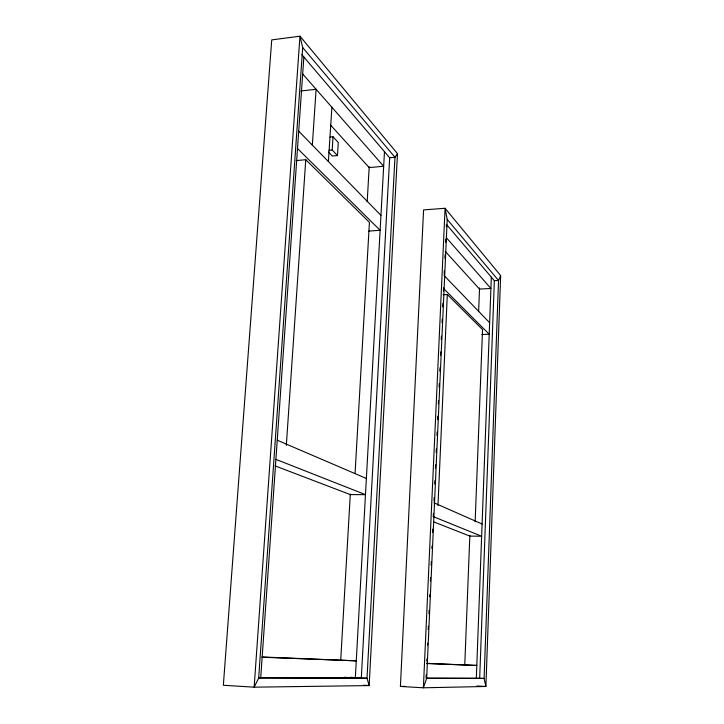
<?xml version="1.0" encoding="UTF-8"?>
<svg xmlns="http://www.w3.org/2000/svg" width="724" height="724" viewBox="0 0 724 724"><rect width="100%" height="100%" fill="white"/><g stroke="black" fill="none" stroke-linecap="round" stroke-linejoin="round"><path stroke-width="1.09" d="M500.655 275.609L485.885 686.479L423.386 687.8L400.408 686.442L423.585 209.924L445.07 208.268L500.655 275.609L498.528 280.459L484.103 678.469L485.885 686.479L477.062 685.963M476.329 678.216L491.334 277.138M426.21 674.705L426.065 678.098L479.686 678.225L494.356 280.686L446.427 224.413L446.319 226.666M464.763 665.13L469.849 535.262M478.618 311.664L479.55 287.944M475.143 521.814L482.537 329.583L447.305 294.514L443.088 294.731M437.966 505.506L447.305 294.514M426.825 661.166L426.925 658.912M427.531 645.365L427.631 643.111M428.237 629.563L428.391 626.179M428.952 613.762L429.097 610.377M429.712 596.838L429.812 594.576M430.418 581.037L430.572 577.652M431.124 565.236L431.278 561.851M431.884 548.312L431.984 546.05M432.599 532.511L432.744 529.126M433.305 516.71L433.459 513.325M434.011 500.908L434.165 497.524M434.771 483.976L434.925 480.591M435.486 468.184L435.631 464.79M436.192 452.382L436.346 448.998M436.952 435.45L437.106 432.065M437.658 419.649L437.812 416.264M438.373 403.847L438.518 400.463M439.133 386.924L439.278 383.539M439.839 371.122L439.993 367.738M440.545 355.321L440.699 351.936M441.26 339.52L441.414 336.135M442.02 322.596L442.165 319.212M442.726 306.795L442.88 303.41M443.432 290.994L443.586 287.609M444.192 274.07L444.346 270.676M444.907 258.269L445.052 254.884M445.613 242.468L445.767 239.083M426.653 678.37L447.215 219.426L445.07 208.268L423.386 687.8L426.653 678.37L484.103 678.469L479.614 678.225M397.494 153.678L369.149 685.574L254.151 687.176L223.345 685.266L271.726 39.901L299.962 36.2L397.494 153.678L394.969 157.289L367.014 678.261L369.149 685.574L363.584 685.248M384.48 151.678L355.321 677.917L344.19 677.284M340.723 660.089L350.307 494.085M367.195 201.607L369.213 166.601M355.059 473.577L369.421 222.331L305.763 159.696L296.197 160.601M328.506 152.076L332.307 156.049L337.465 155.56L338.289 142.483L333.031 136.782L329.909 137.089M328.397 161.561L331.891 107.261M337.465 155.56L332.189 149.986L333.031 136.782M286.324 445.387L305.763 159.696M312.343 145.117L316.098 89.26L300.831 91.016M258.676 678.062L302.686 47.522L299.962 36.2L254.151 687.176L258.676 678.062L367.014 678.261L350.307 677.302M303.863 57.024L260.731 677.682L258.604 677.555M329.067 150.284L332.189 149.986M389.593 157.787L394.969 157.289L302.686 47.522M368.86 231.083L380.118 230.268L297.501 148.511M494.293 280.695L498.528 280.459L447.215 219.426M481.894 334.515L489.198 334.216L443.55 288.514M400.408 686.442L404.852 686.37M258.522 677.682L361.312 677.936L389.675 157.778L301.836 54.653M262.061 656.976L356.262 660.831L262.151 657.229M426.644 663.347L476.808 665.447L426.717 663.528M275.011 465.858L350.28 494.583L365.475 494.646L275.898 459.36M433.531 521.814L469.822 536.077L481.641 536.258L433.305 516.646M277.229 440.21L366.371 478.474M433.929 502.773L482.103 524.022M298.704 131.153L380.951 215.381M444.129 275.591L489.632 322.723M330.587 125.107L369.159 167.579L383.666 166.267L302.677 73.975M445.278 251.4L479.505 289.084L490.908 288.469L446.59 237.97"/></g></svg>
